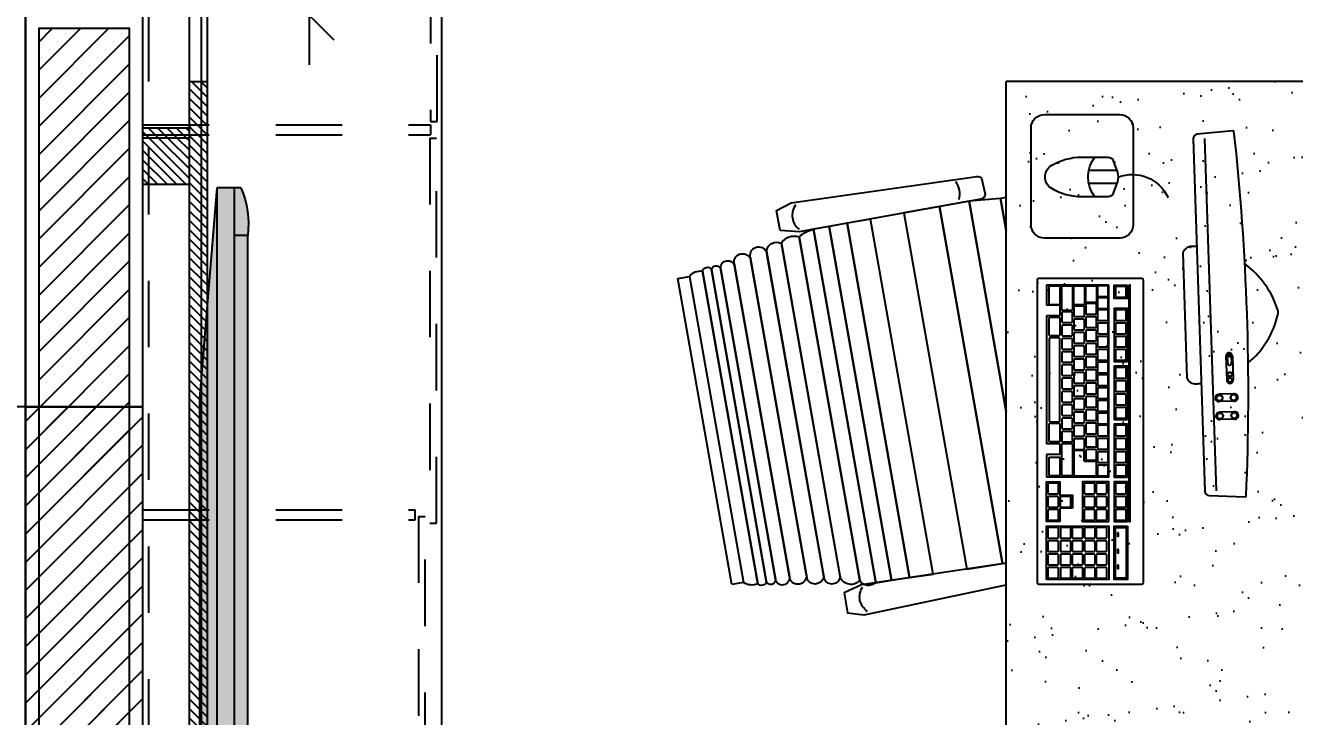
# Model space of a CAD drawing. Header units: millimetres. Extents: x 1999 to 2304, y 1614 to 1800.
# Drawn here: x 2036.306 to 2038.217, y 1627.253 to 1628.294 of the extents above; entities that cross this region are included whole.
import ezdxf

# ---------------------------------------------------------------- set-up
doc = ezdxf.new("R2010")
doc.units = ezdxf.units.MM
doc.header["$LTSCALE"] = 0.03
doc.header["$PDMODE"] = 34
doc.linetypes.add('HIDDEN', pattern=[9.525, 6.35, -3.175])
doc.linetypes.add('HIDDEN2', pattern=[0.1875, 0.125, -0.0625])
for name, color, linetype in [('BANCADAS', 5, 'Continuous'), ('Construir Tijolos', 160, 'Continuous'), ('COTA', 250, 'Continuous'), ('Layout', 6, 'Continuous'), ('Permanecer', 84, 'Continuous'), ('PL09', 9, 'Continuous'), ('PL1', 1, 'Continuous'), ('PL250', 250, 'Continuous'), ('PL251', 251, 'Continuous'), ('PL5', 5, 'Continuous'), ('PL6', 6, 'Continuous')]:
    doc.layers.add(name, color=color, linetype=linetype)
doc.styles.get("Standard").update_dxf_attribs({"font": 'arial.ttf'})
doc.dimstyles.new('TICK01', dxfattribs={"dimscale": 0, "dimtxt": 2, "dimasz": 1.5, "dimexe": 0.18, "dimexo": 0.06, "dimgap": 0.09, "dimtad": 1, "dimzin": 4, "dimdsep": 46, "dimtxsty": 'Standard', "dimblk": 'TICK1', "dimcen": 0.09, "dimclrd": 256, "dimclre": 256, "dimclrt": 4, "dimaunit": 1, "dimadec": 0, "dimazin": 0, "dimtfac": 1, "dimtix": 1, "dimtmove": 2, "dimatfit": 3, "dimldrblk": 'TICK1', "dimfxl": 1, "dimtolj": 1, "dimtzin": 12, "dimarcsym": 0})
pattern_1 = [(45, (0, 0), (-0.02121320344, 0.02121320344), [])]
pattern_2 = [(135, (-165.617595, 23.34112), (-0.007071067812, -0.007071067812), [])]
pattern_3 = [(135, (-354.077822, -16.558492), (-0.007071067812, -0.007071067812), [])]

# ---------------------------------------------------------------- blocks, each defined once
blk = doc.blocks.new('caeira cortada.02')
at = {"layer": 'Layout'}
for p, q in [((-0.0008, -0.0056), (0, 0)), ((0.5505, 0), (0.5493, -0.0085)), ((-0.0089, -0.0594), (-0.0008, -0.0056)), ((0.5493, -0.0085), (0.545, -0.0555)), ((0.545, -0.0555), (0.5369, -0.1004)), ((-0.0218, -0.1454), (-0.0165, -0.11)), ((0.5369, -0.1004), (0.5273, -0.1539)), ((-0.0259, -0.1725), (-0.0218, -0.1454)), ((-0.0295, -0.1965), (-0.0259, -0.1725)), ((0.5182, -0.2043), (0.5119, -0.2395)), ((0.5119, -0.2395), (0.507, -0.2665)), ((0.507, -0.2665), (0.5027, -0.2903))]:
    blk.add_line(p, q, dxfattribs=at)
at = {"layer": 'Layout', "color": 251}
for p, q in [((0.545, -0.0555), (0.2281, 0)), ((0.2281, 0), (0.545, -0.0555)), ((0.5008, 0), (0.5493, -0.0085)), ((0.5493, -0.0085), (0.5008, 0)), ((0.5369, -0.1004), (-0.0008, -0.0056)), ((-0.0008, -0.0056), (0.5369, -0.1004)), ((0.5273, -0.1539), (-0.0089, -0.0594)), ((-0.0165, -0.11), (0.5182, -0.2043)), ((0.5119, -0.2395), (-0.0218, -0.1454)), ((-0.0218, -0.1454), (0.5119, -0.2395)), ((0.507, -0.2665), (-0.0259, -0.1725)), ((-0.0259, -0.1725), (0.507, -0.2665)), ((0.5027, -0.2903), (-0.0295, -0.1965)), ((-0.0294, -0.1962), (0.5027, -0.2903)), ((0.4912, -0.3118), (-0.0263, -0.2206)), ((-0.0263, -0.2206), (0.4912, -0.3118)), ((0.4814, -0.3385), (-0.0218, -0.2498)), ((-0.0197, -0.2501), (0.4814, -0.3385)), ((0.4697, -0.3609), (-0.0239, -0.2739)), ((-0.02, -0.2746), (0.4658, -0.3603)), ((0.4613, -0.3854), (-0.0245, -0.2997)), ((-0.0186, -0.3008), (0.4554, -0.3844)), ((0.451, -0.4096), (-0.023, -0.326)), ((-0.0205, -0.3265), (0.4484, -0.4091)), ((-0.029, -0.3608), (0.4423, -0.4439)), ((0.4423, -0.4439), (-0.0266, -0.3612)), ((0.4447, -0.4302), (-0.0242, -0.3475)), ((-0.0242, -0.3475), (0.4447, -0.4302)), ((-0.0314, -0.3742), (0.4399, -0.4573)), ((0.4399, -0.4573), (-0.0314, -0.3742)), ((-0.0314, -0.3742), (0.4399, -0.4573)), ((0.4317, -0.477), (-0.0294, -0.3957)), ((0.4317, -0.477), (-0.0294, -0.3957))]:
    blk.add_line(p, q, dxfattribs=at)
at = {"layer": 'Layout', "color": 5}
for p, q in [((-0.0294, -0.3957), (-0.0324, -0.4131)), ((0.4317, -0.477), (-0.0294, -0.3957)), ((-0.0324, -0.4131), (0.4286, -0.4944)), ((0.4286, -0.4944), (0.4317, -0.477))]:
    blk.add_line(p, q, dxfattribs=at)
blk.add_lwpolyline([(0, 0), (-0.0326, -0.2177), (-0.0447, -0.2441), (-0.0747, -0.2388), (-0.0777, -0.2141), (-0.0327, 0)], dxfattribs=at)
blk.add_lwpolyline([(0.5011, -0.3406), (0.5311, -0.3459), (0.5424, -0.3238), (0.5824, -0.0441, 0.205362), (0.5797, -0.0372), (0.5558, -0.0316, 0.331039), (0.5481, -0.0383), (0.4988, -0.3117)], format="xyb", close=True, dxfattribs=at)
for points in [[(0.5745, -0.0761, 0.2105), (0.5475, -0.0712, -0.207409)], [(-0.0727, -0.2088, 0.419252), (-0.0364, -0.2163, -0.402201)], [(0.5395, -0.317, -0.419252), (0.5029, -0.3117, 0.402201)]]:
    blk.add_lwpolyline(points, format="xyb", dxfattribs=at)
for centre, radius, start, end in [((-0.0175, -0.2071), 0.0161, 137.615, 236.8985), ((-0.0143, -0.2337), 0.0178, 132.671, 244.8745), ((-0.0192, -0.2625), 0.0124, 92.6717, 247.3283), ((-0.018, -0.2879), 0.0135, 98.746, 241.254), ((-0.019, -0.3137), 0.0129, 87.7987, 252.2013), ((0.4555, -0.279), 0.0485, 317.3867, 346.5341), ((0.471, -0.3195), 0.0216, 298.7068, 20.8418), ((-0.0223, -0.337), 0.0107, 80, 260), ((0.4681, -0.3458), 0.0152, 275.9816, 28.8046), ((-0.0247, -0.3684), 0.00878, 119.2386, 220.7614), ((-0.0254, -0.3544), 0.00696, 80, 260), ((0.4635, -0.3728), 0.0128, 260, 80), ((-0.0092, -0.383), 0.0238, 158.3204, 212.3765), ((-0.0092, -0.383), 0.0238, 158.3204, 212.3765), ((0.4532, -0.397), 0.0128, 260, 80), ((0.4447, -0.4193), 0.0108, 270.1541, 69.8459), ((0.44, -0.4364), 0.00781, 286.9826, 53.0174), ((0.4192, -0.4602), 0.0209, 306.5409, 8.0396), ((0.4192, -0.4602), 0.0209, 306.5409, 8.0396), ((0.4381, -0.4501), 0.00745, 284.139, 55.861)]:
    blk.add_arc(centre, radius, start, end, dxfattribs=at)
blk = doc.blocks.new('TV DE PLASMA 29PL')
at = {"layer": 'PL250'}
for p, q in [((0.1413, 0.2032), (-0.1307, 0.2032)), ((0.3901, 0.1474), (-0.3795, 0.1474)), ((-0.2245, 0.1025), (-0.2245, 0.1335)), ((-0.2085, 0.1025), (-0.2085, 0.1335)), ((-0.1852, 0.1025), (-0.1852, 0.1335)), ((-0.1692, 0.1025), (-0.1692, 0.1335)), ((-0.0866, 0.1163), (-0.1388, 0.1163)), ((-0.0866, 0.1135), (-0.1016, 0.1135)), ((-0.0866, 0.1135), (-0.0866, 0.1051)), ((-0.0866, 0.1023), (-0.1388, 0.1023)), ((-0.0866, 0.1051), (-0.1016, 0.1051))]:
    blk.add_line(p, q, dxfattribs=at)
for centre, radius in [((-0.2165, 0.1335), 0.00673), ((-0.2165, 0.1335), 0.00623), ((-0.1772, 0.1335), 0.00673), ((-0.1772, 0.1335), 0.00623), ((-0.1388, 0.1093), 0.00498), ((-0.1388, 0.1093), 0.00448), ((-0.1265, 0.1093), 0.00498), ((-0.1265, 0.1093), 0.00448), ((-0.0866, 0.1093), 0.00162), ((-0.2165, 0.1025), 0.00673), ((-0.2165, 0.1025), 0.00623), ((-0.1772, 0.1025), 0.00673), ((-0.1772, 0.1025), 0.00623)]:
    blk.add_circle(centre, radius, dxfattribs=at)
for centre, radius, start, end in [((-0.1248, 0.1841), 0.02, 107.0959, 181.9473), ((0.1354, 0.1841), 0.02, 358.0527, 72.9041), ((0.0523, 0.1901), 0.1971, 181.9473, 185.1513), ((-0.0417, 0.1901), 0.1971, 354.8487, 358.0527), ((-0.2165, 0.1345), 0.00807, 352.6021, 187.3979), ((-0.1772, 0.1345), 0.00807, 352.6021, 187.3979), ((-0.1391, 0.1093), 0.00701, 87.5804, 272.4196), ((-0.1018, 0.1093), 0.00424, 87.5804, 272.4196), ((-0.0863, 0.1093), 0.00701, 267.5804, 92.4196), ((-0.0864, 0.1093), 0.00424, 267.5804, 92.4196), ((-0.2165, 0.1014), 0.00807, 172.6021, 7.3979), ((-0.1772, 0.1014), 0.00807, 172.6021, 7.3979), ((0.0523, 0.1901), 0.1971, 218.1188, 254.6284), ((-0.0417, 0.1901), 0.1971, 285.3716, 321.8812), ((0.0053, 0.0193), 0.02, 254.6284, 285.3716)]:
    blk.add_arc(centre, radius, start, end, dxfattribs=at)
at = {"layer": 'PL5'}
blk.add_lwpolyline([(0.4, 0.163, 0.395059), (0.3901, 0.1724), (-0.3795, 0.1724, 0.395059), (-0.3894, 0.163), (-0.3946, 0.0843, 0.255546), (-0.3938, 0.0825, 0.038223), (0.4044, 0.0825, 0.255546), (0.4052, 0.0843)], format="xyb", close=True, dxfattribs=at)
blk = doc.blocks.new('Teclado')
at = {"layer": 'PL250'}
blk.add_lwpolyline([(-0.23, 0.158), (-0.23, 0.002, 0.414214), (-0.228, 0), (0.228, 0, 0.414214), (0.23, 0.002), (0.23, 0.158, 0.414214), (0.228, 0.16), (-0.228, 0.16, 0.414214)], format="xyb", close=True, dxfattribs=at)
at = {"layer": 'PL251'}
for p, q in [((-0.22, 0.108), (-0.22, 0.0141)), ((0.069, 0.108), (-0.22, 0.108)), ((0.069, 0.108), (0.069, 0.0141)), ((0.098, 0.0494), (0.098, 0.0363)), ((0.116, 0.0532), (0.116, 0.034)), ((-0.19, 0.0341), (-0.19, 0.0141)), ((-0.19, 0.0341), (-0.174, 0.0341)), ((-0.174, 0.0341), (-0.174, 0.0141)), ((0.019, 0.0341), (0.019, 0.0141)), ((0.019, 0.0341), (0.035, 0.0341)), ((0.035, 0.0341), (0.035, 0.0141)), ((-0.22, 0.0141), (-0.19, 0.0141)), ((-0.174, 0.0141), (0.019, 0.0141)), ((0.035, 0.0141), (0.069, 0.0141))]:
    blk.add_line(p, q, dxfattribs=at)
for points in [[(-0.22, 0.138), (0.136, 0.138), (0.136, 0.14), (-0.22, 0.14)], [(-0.22, 0.136), (-0.2, 0.136), (-0.2, 0.116), (-0.22, 0.116)], [(-0.105, 0.136), (-0.185, 0.136), (-0.185, 0.116), (-0.105, 0.116)], [(-0.018, 0.136), (-0.098, 0.136), (-0.098, 0.116), (-0.018, 0.116)], [(0.069, 0.136), (-0.011, 0.136), (-0.011, 0.116), (0.069, 0.116)], [(0.136, 0.136), (0.076, 0.136), (0.076, 0.116), (0.136, 0.116)], [(0.143, 0.136), (0.223, 0.136), (0.223, 0.116), (0.143, 0.116)], [(0.145, 0.134), (0.221, 0.134), (0.221, 0.118), (0.145, 0.118)], [(0.1529, 0.1227), (0.1529, 0.1207), (0.1579, 0.1207), (0.1579, 0.1227)], [(0.1779, 0.1227), (0.1779, 0.1207), (0.1829, 0.1207), (0.1829, 0.1227)], [(0.2018, 0.1227), (0.2018, 0.1207), (0.2068, 0.1207), (0.2068, 0.1227)], [(0.136, 0.108), (0.076, 0.108), (0.076, 0.068), (0.136, 0.068)], [(0.223, 0.0141), (0.143, 0.0141), (0.143, 0.108), (0.223, 0.108)]]:
    blk.add_lwpolyline(points, close=True, dxfattribs=at)
for points in [[(-0.202, 0.1325, 0.414214), (-0.2035, 0.134), (-0.2165, 0.134, 0.414214), (-0.218, 0.1325), (-0.218, 0.1195, 0.414214), (-0.2165, 0.118), (-0.2035, 0.118, 0.414214), (-0.202, 0.1195)], [(-0.167, 0.1325, 0.414214), (-0.1685, 0.134), (-0.1815, 0.134, 0.414214), (-0.183, 0.1325), (-0.183, 0.1195, 0.414214), (-0.1815, 0.118), (-0.1685, 0.118, 0.414214), (-0.167, 0.1195)], [(-0.147, 0.1325, 0.414214), (-0.1485, 0.134), (-0.1615, 0.134, 0.414214), (-0.163, 0.1325), (-0.163, 0.1195, 0.414214), (-0.1615, 0.118), (-0.1485, 0.118, 0.414214), (-0.147, 0.1195)], [(-0.127, 0.1325, 0.414214), (-0.1285, 0.134), (-0.1415, 0.134, 0.414214), (-0.143, 0.1325), (-0.143, 0.1195, 0.414214), (-0.1415, 0.118), (-0.1285, 0.118, 0.414214), (-0.127, 0.1195)], [(-0.107, 0.1325, 0.414214), (-0.1085, 0.134), (-0.1215, 0.134, 0.414214), (-0.123, 0.1325), (-0.123, 0.1195, 0.414214), (-0.1215, 0.118), (-0.1085, 0.118, 0.414214), (-0.107, 0.1195)], [(-0.0799, 0.1325, 0.414214), (-0.0814, 0.134), (-0.0944, 0.134, 0.414214), (-0.0959, 0.1325), (-0.0959, 0.1195, 0.414214), (-0.0944, 0.118), (-0.0814, 0.118, 0.414214), (-0.0799, 0.1195)], [(-0.0599, 0.1325, 0.414214), (-0.0614, 0.134), (-0.0744, 0.134, 0.414214), (-0.0759, 0.1325), (-0.0759, 0.1195, 0.414214), (-0.0744, 0.118), (-0.0614, 0.118, 0.414214), (-0.0599, 0.1195)], [(-0.0399, 0.1325, 0.414214), (-0.0414, 0.134), (-0.0544, 0.134, 0.414214), (-0.0559, 0.1325), (-0.0559, 0.1195, 0.414214), (-0.0544, 0.118), (-0.0414, 0.118, 0.414214), (-0.0399, 0.1195)], [(-0.0199, 0.1325, 0.414214), (-0.0214, 0.134), (-0.0344, 0.134, 0.414214), (-0.0359, 0.1325), (-0.0359, 0.1195, 0.414214), (-0.0344, 0.118), (-0.0214, 0.118, 0.414214), (-0.0199, 0.1195)], [(0.007, 0.1325, 0.414214), (0.0055, 0.134), (-0.0075, 0.134, 0.414214), (-0.009, 0.1325), (-0.009, 0.1195, 0.414214), (-0.0075, 0.118), (0.0055, 0.118, 0.414214), (0.007, 0.1195)], [(0.027, 0.1325, 0.414214), (0.0255, 0.134), (0.0125, 0.134, 0.414214), (0.011, 0.1325), (0.011, 0.1195, 0.414214), (0.0125, 0.118), (0.0255, 0.118, 0.414214), (0.027, 0.1195)], [(0.047, 0.1325, 0.414214), (0.0455, 0.134), (0.0325, 0.134, 0.414214), (0.031, 0.1325), (0.031, 0.1195, 0.414214), (0.0325, 0.118), (0.0455, 0.118, 0.414214), (0.047, 0.1195)], [(0.067, 0.1325, 0.414214), (0.0655, 0.134), (0.0525, 0.134, 0.414214), (0.051, 0.1325), (0.051, 0.1195, 0.414214), (0.0525, 0.118), (0.0655, 0.118, 0.414214), (0.067, 0.1195)], [(0.094, 0.1325, 0.414214), (0.0925, 0.134), (0.0795, 0.134, 0.414214), (0.078, 0.1325), (0.078, 0.1195, 0.414214), (0.0795, 0.118), (0.0925, 0.118, 0.414214), (0.094, 0.1195)], [(0.114, 0.1325, 0.414214), (0.1125, 0.134), (0.0995, 0.134, 0.414214), (0.098, 0.1325), (0.098, 0.1195, 0.414214), (0.0995, 0.118), (0.1125, 0.118, 0.414214), (0.114, 0.1195)], [(0.134, 0.1325, 0.414214), (0.1325, 0.134), (0.1195, 0.134, 0.414214), (0.118, 0.1325), (0.118, 0.1195, 0.414214), (0.1195, 0.118), (0.1325, 0.118, 0.414214), (0.134, 0.1195)], [(-0.2029, 0.1055, 0.414214), (-0.2044, 0.107), (-0.2174, 0.107, 0.414214), (-0.2189, 0.1055), (-0.2189, 0.0925, 0.414214), (-0.2174, 0.091), (-0.2044, 0.091, 0.414214), (-0.2029, 0.0925)], [(-0.1848, 0.1055, 0.414214), (-0.1863, 0.107), (-0.1993, 0.107, 0.414214), (-0.2008, 0.1055), (-0.2008, 0.0925, 0.414214), (-0.1993, 0.091), (-0.1863, 0.091, 0.414214), (-0.1848, 0.0925)], [(-0.167, 0.1055, 0.414214), (-0.1685, 0.107), (-0.1815, 0.107, 0.414214), (-0.183, 0.1055), (-0.183, 0.0925, 0.414214), (-0.1815, 0.091), (-0.1685, 0.091, 0.414214), (-0.167, 0.0925)], [(-0.147, 0.1055, 0.414214), (-0.1485, 0.107), (-0.1615, 0.107, 0.414214), (-0.163, 0.1055), (-0.163, 0.0925, 0.414214), (-0.1615, 0.091), (-0.1485, 0.091, 0.414214), (-0.147, 0.0925)], [(-0.127, 0.1055, 0.414214), (-0.1285, 0.107), (-0.1415, 0.107, 0.414214), (-0.143, 0.1055), (-0.143, 0.0925, 0.414214), (-0.1415, 0.091), (-0.1285, 0.091, 0.414214), (-0.127, 0.0925)], [(-0.107, 0.1055, 0.414214), (-0.1085, 0.107), (-0.1215, 0.107, 0.414214), (-0.123, 0.1055), (-0.123, 0.0925, 0.414214), (-0.1215, 0.091), (-0.1085, 0.091, 0.414214), (-0.107, 0.0925)], [(-0.0881, 0.1055, 0.414214), (-0.0896, 0.107), (-0.1026, 0.107, 0.414214), (-0.1041, 0.1055), (-0.1041, 0.0925, 0.414214), (-0.1026, 0.091), (-0.0896, 0.091, 0.414214), (-0.0881, 0.0925)], [(-0.0692, 0.1055, 0.414214), (-0.0707, 0.107), (-0.0837, 0.107, 0.414214), (-0.0852, 0.1055), (-0.0852, 0.0925, 0.414214), (-0.0837, 0.091), (-0.0707, 0.091, 0.414214), (-0.0692, 0.0925)], [(-0.0496, 0.1055, 0.414214), (-0.0511, 0.107), (-0.0641, 0.107, 0.414214), (-0.0656, 0.1055), (-0.0656, 0.0925, 0.414214), (-0.0641, 0.091), (-0.0511, 0.091, 0.414214), (-0.0496, 0.0925)], [(-0.0303, 0.1055, 0.414214), (-0.0318, 0.107), (-0.0448, 0.107, 0.414214), (-0.0463, 0.1055), (-0.0463, 0.0925, 0.414214), (-0.0448, 0.091), (-0.0318, 0.091, 0.414214), (-0.0303, 0.0925)], [(-0.0114, 0.1055, 0.414214), (-0.0129, 0.107), (-0.0259, 0.107, 0.414214), (-0.0274, 0.1055), (-0.0274, 0.0925, 0.414214), (-0.0259, 0.091), (-0.0129, 0.091, 0.414214), (-0.0114, 0.0925)], [(0.007, 0.1055, 0.414214), (0.0055, 0.107), (-0.0075, 0.107, 0.414214), (-0.009, 0.1055), (-0.009, 0.0925, 0.414214), (-0.0075, 0.091), (0.0055, 0.091, 0.414214), (0.007, 0.0925)], [(0.027, 0.1055, 0.414214), (0.0255, 0.107), (0.0125, 0.107, 0.414214), (0.011, 0.1055), (0.011, 0.0925, 0.414214), (0.0125, 0.091), (0.0255, 0.091, 0.414214), (0.027, 0.0925)], [(0.047, 0.1055, 0.414214), (0.0455, 0.107), (0.0325, 0.107, 0.414214), (0.031, 0.1055), (0.031, 0.0925, 0.414214), (0.0325, 0.091), (0.0455, 0.091, 0.414214), (0.047, 0.0925)], [(0.067, 0.1055, 0.414214), (0.0655, 0.107), (0.0525, 0.107, 0.414214), (0.051, 0.1055), (0.051, 0.0925, 0.414214), (0.0525, 0.091), (0.0655, 0.091, 0.414214), (0.067, 0.0925)], [(0.094, 0.1032, 0.414214), (0.0925, 0.1047), (0.0795, 0.1047, 0.414214), (0.078, 0.1032), (0.078, 0.0902, 0.414214), (0.0795, 0.0887), (0.0925, 0.0887, 0.414214), (0.094, 0.0902)], [(0.114, 0.1032, 0.414214), (0.1125, 0.1047), (0.0995, 0.1047, 0.414214), (0.098, 0.1032), (0.098, 0.0902, 0.414214), (0.0995, 0.0887), (0.1125, 0.0887, 0.414214), (0.114, 0.0902)], [(0.134, 0.1032, 0.414214), (0.1325, 0.1047), (0.1195, 0.1047, 0.414214), (0.118, 0.1032), (0.118, 0.0902, 0.414214), (0.1195, 0.0887), (0.1325, 0.0887, 0.414214), (0.134, 0.0902)], [(0.161, 0.1033, 0.414214), (0.1595, 0.1048), (0.1465, 0.1048, 0.414214), (0.145, 0.1033), (0.145, 0.0903, 0.414214), (0.1465, 0.0888), (0.1595, 0.0888, 0.414214), (0.161, 0.0903)], [(0.181, 0.1033, 0.414214), (0.1795, 0.1048), (0.1665, 0.1048, 0.414214), (0.165, 0.1033), (0.165, 0.0903, 0.414214), (0.1665, 0.0888), (0.1795, 0.0888, 0.414214), (0.181, 0.0903)], [(0.201, 0.1033, 0.414214), (0.1995, 0.1048), (0.1865, 0.1048, 0.414214), (0.185, 0.1033), (0.185, 0.0903, 0.414214), (0.1865, 0.0888), (0.1995, 0.0888, 0.414214), (0.201, 0.0903)], [(0.221, 0.1033, 0.414214), (0.2195, 0.1048), (0.2065, 0.1048, 0.414214), (0.205, 0.1033), (0.205, 0.0903, 0.414214), (0.2065, 0.0888), (0.2195, 0.0888, 0.414214), (0.221, 0.0903)], [(-0.2175, 0.0894), (-0.1955, 0.0894, -0.414214), (-0.194, 0.0879), (-0.194, 0.0748, -0.414214), (-0.1955, 0.0733), (-0.2175, 0.0733, -0.414214), (-0.219, 0.0748), (-0.219, 0.0879, -0.414214)], [(-0.1764, 0.0878, 0.414214), (-0.1779, 0.0893), (-0.1909, 0.0893, 0.414214), (-0.1924, 0.0878), (-0.1924, 0.0748, 0.414214), (-0.1909, 0.0733), (-0.1779, 0.0733, 0.414214), (-0.1764, 0.0748)], [(-0.1564, 0.0878, 0.414214), (-0.1579, 0.0893), (-0.1709, 0.0893, 0.414214), (-0.1724, 0.0878), (-0.1724, 0.0748, 0.414214), (-0.1709, 0.0733), (-0.1579, 0.0733, 0.414214), (-0.1564, 0.0748)], [(-0.1364, 0.0878, 0.414214), (-0.1379, 0.0893), (-0.1509, 0.0893, 0.414214), (-0.1524, 0.0878), (-0.1524, 0.0748, 0.414214), (-0.1509, 0.0733), (-0.1379, 0.0733, 0.414214), (-0.1364, 0.0748)], [(-0.1164, 0.0878, 0.414214), (-0.1179, 0.0893), (-0.1309, 0.0893, 0.414214), (-0.1324, 0.0878), (-0.1324, 0.0748, 0.414214), (-0.1309, 0.0733), (-0.1179, 0.0733, 0.414214), (-0.1164, 0.0748)], [(-0.0964, 0.0878, 0.414214), (-0.0979, 0.0893), (-0.1109, 0.0893, 0.414214), (-0.1124, 0.0878), (-0.1124, 0.0748, 0.414214), (-0.1109, 0.0733), (-0.0979, 0.0733, 0.414214), (-0.0964, 0.0748)], [(-0.0764, 0.0878, 0.414214), (-0.0779, 0.0893), (-0.0909, 0.0893, 0.414214), (-0.0924, 0.0878), (-0.0924, 0.0748, 0.414214), (-0.0909, 0.0733), (-0.0779, 0.0733, 0.414214), (-0.0764, 0.0748)], [(-0.0564, 0.0878, 0.414214), (-0.0579, 0.0893), (-0.0709, 0.0893, 0.414214), (-0.0724, 0.0878), (-0.0724, 0.0748, 0.414214), (-0.0709, 0.0733), (-0.0579, 0.0733, 0.414214), (-0.0564, 0.0748)], [(-0.0364, 0.0878, 0.414214), (-0.0379, 0.0893), (-0.0509, 0.0893, 0.414214), (-0.0524, 0.0878), (-0.0524, 0.0748, 0.414214), (-0.0509, 0.0733), (-0.0379, 0.0733, 0.414214), (-0.0364, 0.0748)], [(-0.0164, 0.0878, 0.414214), (-0.0179, 0.0893), (-0.0309, 0.0893, 0.414214), (-0.0324, 0.0878), (-0.0324, 0.0748, 0.414214), (-0.0309, 0.0733), (-0.0179, 0.0733, 0.414214), (-0.0164, 0.0748)], [(0.0036, 0.0878, 0.414214), (0.0021, 0.0893), (-0.0109, 0.0893, 0.414214), (-0.0124, 0.0878), (-0.0124, 0.0748, 0.414214), (-0.0109, 0.0733), (0.0021, 0.0733, 0.414214), (0.0036, 0.0748)], [(0.0236, 0.0878, 0.414214), (0.0221, 0.0893), (0.0091, 0.0893, 0.414214), (0.0076, 0.0878), (0.0076, 0.0748, 0.414214), (0.0091, 0.0733), (0.0221, 0.0733, 0.414214), (0.0236, 0.0748)], [(0.0436, 0.0878, 0.414214), (0.0421, 0.0893), (0.0291, 0.0893, 0.414214), (0.0276, 0.0878), (0.0276, 0.0748, 0.414214), (0.0291, 0.0733), (0.0421, 0.0733, 0.414214), (0.0436, 0.0748)], [(0.0306, 0.0552), (0.0655, 0.0552, 0.414214), (0.067, 0.0567), (0.067, 0.0878, 0.414214), (0.0655, 0.0893), (0.047, 0.0893, 0.414214), (0.0455, 0.0878), (0.0455, 0.0723, -0.414214), (0.044, 0.0708), (0.0306, 0.0708, 0.414214), (0.0291, 0.0693), (0.0291, 0.0567, 0.414214)], [(0.094, 0.0855, 0.414214), (0.0925, 0.087), (0.0795, 0.087, 0.414214), (0.078, 0.0855), (0.078, 0.0725, 0.414214), (0.0795, 0.071), (0.0925, 0.071, 0.414214), (0.094, 0.0725)], [(0.114, 0.0855, 0.414214), (0.1125, 0.087), (0.0995, 0.087, 0.414214), (0.098, 0.0855), (0.098, 0.0725, 0.414214), (0.0995, 0.071), (0.1125, 0.071, 0.414214), (0.114, 0.0725)], [(0.134, 0.0855, 0.414214), (0.1325, 0.087), (0.1195, 0.087, 0.414214), (0.118, 0.0855), (0.118, 0.0725, 0.414214), (0.1195, 0.071), (0.1325, 0.071, 0.414214), (0.134, 0.0725)], [(0.161, 0.0856, 0.414214), (0.1595, 0.0871), (0.1465, 0.0871, 0.414214), (0.145, 0.0856), (0.145, 0.0726, 0.414214), (0.1465, 0.0711), (0.1595, 0.0711, 0.414214), (0.161, 0.0726)], [(0.181, 0.0856, 0.414214), (0.1795, 0.0871), (0.1665, 0.0871, 0.414214), (0.165, 0.0856), (0.165, 0.0726, 0.414214), (0.1665, 0.0711), (0.1795, 0.0711, 0.414214), (0.181, 0.0726)], [(0.201, 0.0856, 0.414214), (0.1995, 0.0871), (0.1865, 0.0871, 0.414214), (0.185, 0.0856), (0.185, 0.0726, 0.414214), (0.1865, 0.0711), (0.1995, 0.0711, 0.414214), (0.201, 0.0726)], [(0.221, 0.0856, 0.414214), (0.2195, 0.0871), (0.2065, 0.0871, 0.414214), (0.205, 0.0856), (0.205, 0.0726, 0.414214), (0.2065, 0.0711), (0.2195, 0.0711, 0.414214), (0.221, 0.0726)], [(-0.219, 0.0567), (-0.219, 0.0698, -0.414214), (-0.2175, 0.0713), (-0.1922, 0.0713, -0.414214), (-0.1907, 0.0698), (-0.1907, 0.0567, -0.414214), (-0.1922, 0.0552), (-0.2175, 0.0552, -0.414214)], [(-0.1727, 0.0697, 0.414214), (-0.1742, 0.0712), (-0.1872, 0.0712, 0.414214), (-0.1887, 0.0697), (-0.1887, 0.0567, 0.414214), (-0.1872, 0.0552), (-0.1742, 0.0552, 0.414214), (-0.1727, 0.0567)], [(-0.1527, 0.0697, 0.414214), (-0.1542, 0.0712), (-0.1672, 0.0712, 0.414214), (-0.1687, 0.0697), (-0.1687, 0.0567, 0.414214), (-0.1672, 0.0552), (-0.1542, 0.0552, 0.414214), (-0.1527, 0.0567)], [(-0.1327, 0.0697, 0.414214), (-0.1342, 0.0712), (-0.1472, 0.0712, 0.414214), (-0.1487, 0.0697), (-0.1487, 0.0567, 0.414214), (-0.1472, 0.0552), (-0.1342, 0.0552, 0.414214), (-0.1327, 0.0567)], [(-0.1127, 0.0697, 0.414214), (-0.1142, 0.0712), (-0.1272, 0.0712, 0.414214), (-0.1287, 0.0697), (-0.1287, 0.0567, 0.414214), (-0.1272, 0.0552), (-0.1142, 0.0552, 0.414214), (-0.1127, 0.0567)], [(-0.0927, 0.0697, 0.414214), (-0.0942, 0.0712), (-0.1072, 0.0712, 0.414214), (-0.1087, 0.0697), (-0.1087, 0.0567, 0.414214), (-0.1072, 0.0552), (-0.0942, 0.0552, 0.414214), (-0.0927, 0.0567)], [(-0.0727, 0.0697, 0.414214), (-0.0742, 0.0712), (-0.0872, 0.0712, 0.414214), (-0.0887, 0.0697), (-0.0887, 0.0567, 0.414214), (-0.0872, 0.0552), (-0.0742, 0.0552, 0.414214), (-0.0727, 0.0567)], [(-0.0527, 0.0697, 0.414214), (-0.0542, 0.0712), (-0.0672, 0.0712, 0.414214), (-0.0687, 0.0697), (-0.0687, 0.0567, 0.414214), (-0.0672, 0.0552), (-0.0542, 0.0552, 0.414214), (-0.0527, 0.0567)], [(-0.0327, 0.0697, 0.414214), (-0.0342, 0.0712), (-0.0472, 0.0712, 0.414214), (-0.0487, 0.0697), (-0.0487, 0.0567, 0.414214), (-0.0472, 0.0552), (-0.0342, 0.0552, 0.414214), (-0.0327, 0.0567)], [(-0.0127, 0.0697, 0.414214), (-0.0142, 0.0712), (-0.0272, 0.0712, 0.414214), (-0.0287, 0.0697), (-0.0287, 0.0567, 0.414214), (-0.0272, 0.0552), (-0.0142, 0.0552, 0.414214), (-0.0127, 0.0567)], [(0.0073, 0.0697, 0.414214), (0.0058, 0.0712), (-0.0072, 0.0712, 0.414214), (-0.0087, 0.0697), (-0.0087, 0.0567, 0.414214), (-0.0072, 0.0552), (0.0058, 0.0552, 0.414214), (0.0073, 0.0567)], [(0.0273, 0.0697, 0.414214), (0.0258, 0.0712), (0.0128, 0.0712, 0.414214), (0.0113, 0.0697), (0.0113, 0.0567, 0.414214), (0.0128, 0.0552), (0.0258, 0.0552, 0.414214), (0.0273, 0.0567)], [(0.161, 0.0674, 0.414214), (0.1595, 0.0689), (0.1465, 0.0689, 0.414214), (0.145, 0.0674), (0.145, 0.0544, 0.414214), (0.1465, 0.0529), (0.1595, 0.0529, 0.414214), (0.161, 0.0544)], [(0.181, 0.0674, 0.414214), (0.1795, 0.0689), (0.1665, 0.0689, 0.414214), (0.165, 0.0674), (0.165, 0.0544, 0.414214), (0.1665, 0.0529), (0.1795, 0.0529, 0.414214), (0.181, 0.0544)], [(0.201, 0.0674, 0.414214), (0.1995, 0.0689), (0.1865, 0.0689, 0.414214), (0.185, 0.0674), (0.185, 0.0544, 0.414214), (0.1865, 0.0529), (0.1995, 0.0529, 0.414214), (0.201, 0.0544)], [(0.221, 0.0674, 0.414214), (0.2195, 0.0689), (0.2065, 0.0689, 0.414214), (0.205, 0.0674), (0.205, 0.0544, 0.414214), (0.2065, 0.0529), (0.2195, 0.0529, 0.414214), (0.221, 0.0544)], [(-0.219, 0.0386), (-0.219, 0.0517, -0.414214), (-0.2175, 0.0532), (-0.1834, 0.0532, -0.414214), (-0.1819, 0.0517), (-0.1819, 0.0386, -0.414214), (-0.1834, 0.0371), (-0.2175, 0.0371, -0.414214)], [(-0.1639, 0.0517, 0.414214), (-0.1654, 0.0532), (-0.1784, 0.0532, 0.414214), (-0.1799, 0.0517), (-0.1799, 0.0387, 0.414214), (-0.1784, 0.0372), (-0.1654, 0.0372, 0.414214), (-0.1639, 0.0387)], [(-0.1439, 0.0517, 0.414214), (-0.1454, 0.0532), (-0.1584, 0.0532, 0.414214), (-0.1599, 0.0517), (-0.1599, 0.0387, 0.414214), (-0.1584, 0.0372), (-0.1454, 0.0372, 0.414214), (-0.1439, 0.0387)], [(-0.1239, 0.0517, 0.414214), (-0.1254, 0.0532), (-0.1384, 0.0532, 0.414214), (-0.1399, 0.0517), (-0.1399, 0.0387, 0.414214), (-0.1384, 0.0372), (-0.1254, 0.0372, 0.414214), (-0.1239, 0.0387)], [(-0.1039, 0.0517, 0.414214), (-0.1054, 0.0532), (-0.1184, 0.0532, 0.414214), (-0.1199, 0.0517), (-0.1199, 0.0387, 0.414214), (-0.1184, 0.0372), (-0.1054, 0.0372, 0.414214), (-0.1039, 0.0387)], [(-0.0839, 0.0517, 0.414214), (-0.0854, 0.0532), (-0.0984, 0.0532, 0.414214), (-0.0999, 0.0517), (-0.0999, 0.0387, 0.414214), (-0.0984, 0.0372), (-0.0854, 0.0372, 0.414214), (-0.0839, 0.0387)], [(-0.0639, 0.0517, 0.414214), (-0.0654, 0.0532), (-0.0784, 0.0532, 0.414214), (-0.0799, 0.0517), (-0.0799, 0.0387, 0.414214), (-0.0784, 0.0372), (-0.0654, 0.0372, 0.414214), (-0.0639, 0.0387)], [(-0.0439, 0.0517, 0.414214), (-0.0454, 0.0532), (-0.0584, 0.0532, 0.414214), (-0.0599, 0.0517), (-0.0599, 0.0387, 0.414214), (-0.0584, 0.0372), (-0.0454, 0.0372, 0.414214), (-0.0439, 0.0387)], [(-0.0239, 0.0517, 0.414214), (-0.0254, 0.0532), (-0.0384, 0.0532, 0.414214), (-0.0399, 0.0517), (-0.0399, 0.0387, 0.414214), (-0.0384, 0.0372), (-0.0254, 0.0372, 0.414214), (-0.0239, 0.0387)], [(-0.0039, 0.0517, 0.414214), (-0.0054, 0.0532), (-0.0184, 0.0532, 0.414214), (-0.0199, 0.0517), (-0.0199, 0.0387, 0.414214), (-0.0184, 0.0372), (-0.0054, 0.0372, 0.414214), (-0.0039, 0.0387)], [(0.0161, 0.0517, 0.414214), (0.0146, 0.0532), (0.0016, 0.0532, 0.414214), (0.0001, 0.0517), (0.0001, 0.0387, 0.414214), (0.0016, 0.0372), (0.0146, 0.0372, 0.414214), (0.0161, 0.0387)], [(0.0185, 0.0517, -0.414214), (0.02, 0.0532), (0.0655, 0.0532, -0.414214), (0.067, 0.0517), (0.067, 0.0386, -0.414214), (0.0655, 0.0371), (0.02, 0.0371, -0.414214), (0.0185, 0.0386)], [(0.114, 0.0493, 0.414214), (0.1125, 0.0508), (0.0995, 0.0508, 0.414214), (0.098, 0.0493), (0.098, 0.0363, 0.414214), (0.0995, 0.0348), (0.1125, 0.0348, 0.414214), (0.114, 0.0363)], [(0.161, 0.0494, 0.414214), (0.1595, 0.0509), (0.1465, 0.0509, 0.414214), (0.145, 0.0494), (0.145, 0.0364, 0.414214), (0.1465, 0.0349), (0.1595, 0.0349, 0.414214), (0.161, 0.0364)], [(0.181, 0.0494, 0.414214), (0.1795, 0.0509), (0.1665, 0.0509, 0.414214), (0.165, 0.0494), (0.165, 0.0364, 0.414214), (0.1665, 0.0349), (0.1795, 0.0349, 0.414214), (0.181, 0.0364)], [(0.201, 0.0494, 0.414214), (0.1995, 0.0509), (0.1865, 0.0509, 0.414214), (0.185, 0.0494), (0.185, 0.0364, 0.414214), (0.1865, 0.0349), (0.1995, 0.0349, 0.414214), (0.201, 0.0364)], [(0.221, 0.0494, 0.414214), (0.2195, 0.0509), (0.2065, 0.0509, 0.414214), (0.205, 0.0494), (0.205, 0.0364, 0.414214), (0.2065, 0.0349), (0.2195, 0.0349, 0.414214), (0.221, 0.0364)], [(-0.2175, 0.0341), (-0.1922, 0.0341, -0.414214), (-0.1907, 0.0326), (-0.1907, 0.0195, -0.414214), (-0.1922, 0.018), (-0.2175, 0.018, -0.414214), (-0.219, 0.0195), (-0.219, 0.0326, -0.414214)], [(-0.1437, 0.0195, -0.414214), (-0.1452, 0.018), (-0.1705, 0.018, -0.414214), (-0.172, 0.0195), (-0.172, 0.0326, -0.414214), (-0.1705, 0.0341), (-0.1452, 0.0341, -0.414214), (-0.1437, 0.0326)], [(-0.0141, 0.0195), (-0.0141, 0.0326, 0.414214), (-0.0156, 0.0341), (-0.1394, 0.0341, 0.414214), (-0.1409, 0.0326), (-0.1409, 0.0195, 0.414214), (-0.1394, 0.018), (-0.0156, 0.018, 0.414214)], [(-0.0106, 0.0341), (0.0146, 0.0341, -0.414214), (0.0161, 0.0326), (0.0161, 0.0195, -0.414214), (0.0146, 0.018), (-0.0106, 0.018, -0.414214), (-0.0121, 0.0195), (-0.0121, 0.0326, -0.414214)], [(0.0402, 0.0341), (0.0655, 0.0341, -0.414214), (0.067, 0.0326), (0.067, 0.0195, -0.414214), (0.0655, 0.018), (0.0402, 0.018, -0.414214), (0.0387, 0.0195), (0.0387, 0.0326, -0.414214)], [(0.094, 0.0306, 0.414214), (0.0925, 0.0321), (0.0795, 0.0321, 0.414214), (0.078, 0.0306), (0.078, 0.0176, 0.414214), (0.0795, 0.0161), (0.0925, 0.0161, 0.414214), (0.094, 0.0176)], [(0.114, 0.0306, 0.414214), (0.1125, 0.0321), (0.0995, 0.0321, 0.414214), (0.098, 0.0306), (0.098, 0.0176, 0.414214), (0.0995, 0.0161), (0.1125, 0.0161, 0.414214), (0.114, 0.0176)], [(0.134, 0.0306, 0.414214), (0.1325, 0.0321), (0.1195, 0.0321, 0.414214), (0.118, 0.0306), (0.118, 0.0176, 0.414214), (0.1195, 0.0161), (0.1325, 0.0161, 0.414214), (0.134, 0.0176)], [(0.161, 0.0307, 0.414214), (0.1595, 0.0322), (0.1465, 0.0322, 0.414214), (0.145, 0.0307), (0.145, 0.0177, 0.414214), (0.1465, 0.0162), (0.1595, 0.0162, 0.414214), (0.161, 0.0177)], [(0.181, 0.0307, 0.414214), (0.1795, 0.0322), (0.1665, 0.0322, 0.414214), (0.165, 0.0307), (0.165, 0.0177, 0.414214), (0.1665, 0.0162), (0.1795, 0.0162, 0.414214), (0.181, 0.0177)], [(0.201, 0.0307, 0.414214), (0.1995, 0.0322), (0.1865, 0.0322, 0.414214), (0.185, 0.0307), (0.185, 0.0177, 0.414214), (0.1865, 0.0162), (0.1995, 0.0162, 0.414214), (0.201, 0.0177)], [(0.221, 0.0307, 0.414214), (0.2195, 0.0322), (0.2065, 0.0322, 0.414214), (0.205, 0.0307), (0.205, 0.0177, 0.414214), (0.2065, 0.0162), (0.2195, 0.0162, 0.414214), (0.221, 0.0177)]]:
    blk.add_lwpolyline(points, format="xyb", close=True, dxfattribs=at)
blk.add_lwpolyline([(0.116, 0.034), (0.136, 0.034), (0.136, 0.0141), (0.076, 0.0141), (0.076, 0.034), (0.096, 0.034), (0.096, 0.0532), (0.116, 0.0532)], dxfattribs=at)
blk = doc.blocks.new('Mouse')
at = {"layer": 'PL250'}
for p, q in [((-0.0111, 0.1289), (-0.0111, 0.0872)), ((0.0089, 0.1289), (0.0089, 0.0872))]:
    blk.add_line(p, q, dxfattribs=at)
blk.add_lwpolyline([(0.0931, 0.1336, 0.414214), (0.0729, 0.1539), (-0.0729, 0.1539, 0.414214), (-0.0932, 0.1336), (-0.0932, 0.0203, 0.414214), (-0.0729, 0), (0.0729, 0, 0.414214), (0.0931, 0.0203)], format="xyb", close=True, dxfattribs=at)
for centre, radius, start, end in [((-0.057, 0.1522), 0.0597, 339.4175, 65.2103), ((-0.0011, 0.1371), 0.0509, 233.9012, 306.0988)]:
    blk.add_arc(centre, radius, start, end, dxfattribs=at)
at = {"layer": 'PL6'}
blk.add_lwpolyline([(0.0289, 0.1162, 0.320037), (0.0234, 0.1239), (0.0056, 0.1301, 0.167465), (-0.0077, 0.1301), (-0.0256, 0.1239, 0.320037), (-0.0311, 0.1162), (-0.0311, 0.0757, 0.131312), (-0.0186, 0.0312, 0.570686), (0.0165, 0.0312, 0.131312), (0.0289, 0.0757)], format="xyb", close=True, dxfattribs=at)
blk = doc.blocks.new('TICK1')
for p, q in [((0, 1), (0, -1)), ((0.5, 0.5), (-0.5, -0.5)), ((-1, 0), (1, 0))]:
    blk.add_line(p, q)
blk = doc.blocks.new('*D286')
at = {"layer": 'COTA', "linetype": 'HIDDEN', "lineweight": -2}
for p, q in [((2038.1301, 1629.0094), (2035.5363, 1629.0094)), ((2036.4801, 1627.7194), (2035.5363, 1627.7194))]:
    blk.add_line(p, q, dxfattribs=at)
at = {"layer": 'COTA', "lineweight": -2}
blk.add_line((2035.5453, 1628.9344), (2035.5453, 1627.7944), dxfattribs=at)
at = {"layer": 'DEFPOINTS', "color": 0}
for p in [(2038.1331, 1629.0094), (2035.5453, 1627.7194), (2036.4831, 1627.7194)]:
    blk.add_point(p, dxfattribs=at)
at = {"layer": 'COTA', "lineweight": -2, "xscale": 0.07499999993790162, "yscale": 0.07499999993790162, "zscale": 0.07499999993790162}
for p, rotation in [((2035.5453, 1629.0094), 90), ((2035.5453, 1627.7194), 270)]:
    blk.add_blockref('TICK1', p, dxfattribs=dict(at, rotation=rotation))
at = {"layer": 'COTA', "color": 4, "insert": (2035.4897, 1628.3644), "char_height": 0.1, "attachment_point": 5, "rotation": 90}
blk.add_mtext('\\A1;1.29', dxfattribs=at)
blk = doc.blocks.new('*D287')
at = {"layer": 'COTA', "linetype": 'HIDDEN', "lineweight": -2}
for p, q in [((2036.4801, 1627.7194), (2035.5363, 1627.7194)), ((2036.4801, 1626.7324), (2035.5363, 1626.7324))]:
    blk.add_line(p, q, dxfattribs=at)
at = {"layer": 'COTA', "lineweight": -2}
blk.add_line((2035.5453, 1627.6444), (2035.5453, 1626.8074), dxfattribs=at)
at = {"layer": 'DEFPOINTS', "color": 0}
for p in [(2036.4831, 1627.7194), (2035.5453, 1626.7324), (2036.4831, 1626.7324)]:
    blk.add_point(p, dxfattribs=at)
at = {"layer": 'COTA', "lineweight": -2, "xscale": 0.07499999993790162, "yscale": 0.07499999993790162, "zscale": 0.07499999993790162}
for p, rotation in [((2035.5453, 1627.7194), 90), ((2035.5453, 1626.7324), 270)]:
    blk.add_blockref('TICK1', p, dxfattribs=dict(at, rotation=rotation))
at = {"layer": 'COTA', "color": 4, "insert": (2035.4897, 1627.2259), "char_height": 0.1, "attachment_point": 5, "rotation": 90}
blk.add_mtext('\\A1;.99', dxfattribs=at)
blk = doc.blocks.new('*D361')
at = {"layer": 'COTA', "linetype": 'HIDDEN', "lineweight": -2}
for p, q in [((2036.4861, 1628.9094), (2036.7424, 1628.9094)), ((2036.4861, 1628.3094), (2036.7424, 1628.3094))]:
    blk.add_line(p, q, dxfattribs=at)
at = {"layer": 'COTA', "lineweight": -2}
blk.add_line((2036.7334, 1628.8344), (2036.7334, 1628.3844), dxfattribs=at)
at = {"layer": 'DEFPOINTS', "color": 0}
for p in [(2036.4831, 1628.9094), (2036.4831, 1628.3094), (2036.7334, 1628.3094)]:
    blk.add_point(p, dxfattribs=at)
at = {"layer": 'COTA', "lineweight": -2, "xscale": 0.07499999993790162, "yscale": 0.07499999993790162, "zscale": 0.07499999993790162}
for p, rotation in [((2036.7334, 1628.9094), 90), ((2036.7334, 1628.3094), 270)]:
    blk.add_blockref('TICK1', p, dxfattribs=dict(at, rotation=rotation))
at = {"layer": 'COTA', "color": 4, "insert": (2036.6779, 1628.6094), "char_height": 0.1, "attachment_point": 5, "rotation": 90}
blk.add_mtext('\\A1;.60', dxfattribs=at)
blk = doc.blocks.new('TV GRANDE.01')
at = {"layer": 'PL09'}
h = blk.add_hatch(color=256, dxfattribs=at)
h.paths.add_polyline_path([(0.3955, 0), (-0.3955, 0), (-0.783, -0.032), (0.783, -0.032)])
h.paths.add_polyline_path([(-0.6955, -0.064), (-0.783, -0.064), (-0.783, -0.0765, 0.139997), (-0.6955, -0.089)])
h.paths.add_polyline_path([(0.6955, -0.064), (-0.6955, -0.064), (-0.6955, -0.089), (0.6955, -0.089)])
h.paths.add_polyline_path([(0.783, -0.0765), (0.783, -0.064), (0.6955, -0.064), (0.6955, -0.089, 0.139997)])
h.paths.add_polyline_path([(0.783, -0.032), (-0.783, -0.032), (-0.783, -0.064), (0.783, -0.064)])
at = {"layer": 'PL5'}
for p, q in [((-0.783, -0.064), (-0.783, -0.032)), ((-0.783, -0.032), (0.783, -0.032)), ((0.783, -0.064), (0.783, -0.032)), ((-0.783, -0.064), (0.783, -0.064))]:
    blk.add_line(p, q, dxfattribs=at)
at = {"layer": 'PL6'}
for p, q in [((-0.783, -0.032), (-0.3955, 0)), ((-0.3955, 0), (0.3955, 0)), ((0.783, -0.032), (0.3955, 0)), ((-0.783, -0.0765), (-0.783, -0.064)), ((-0.6955, -0.089), (-0.6955, -0.064)), ((0.6955, -0.089), (0.6955, -0.064)), ((0.783, -0.0765), (0.783, -0.064)), ((-0.6955, -0.089), (0.6955, -0.089))]:
    blk.add_line(p, q, dxfattribs=at)
for centre, start, end in [((-0.7173, 0.0705), 245.9345, 277.8122), ((0.7173, 0.0705), 262.1878, 294.0655)]:
    blk.add_arc(centre, 0.161, start, end, dxfattribs=at)

msp = doc.modelspace()

# ---------------------------------------------------------------- hatches: boundary and pattern name
at = {"layer": 'BANCADAS'}
h = msp.add_hatch(dxfattribs=at)
h.set_pattern_fill('AR-SAND', color=251, scale=0.002, angle=180)
h.paths.add_polyline_path([(2038.3831, 1625.8094), (2038.3831, 1626.2094), (2038.4031, 1626.2094), (2038.4031, 1628.2294), (2038.2331, 1628.2294), (2038.2331, 1628.2094), (2037.7831, 1628.2094), (2037.7831, 1626.2094), (2036.4831, 1626.2094), (2036.4831, 1625.8094)])
at = {"layer": 'Construir Tijolos'}
h = msp.add_hatch(dxfattribs=at)
h.set_pattern_fill('_USER', color=256, scale=0.03, angle=45, pattern_type=0)
h.set_pattern_definition(pattern_1)
h.paths.add_polyline_path([(2036.3061, 1638.7434), (2036.4831, 1638.7434), (2036.4831, 1641.8434), (2036.9581, 1641.8434), (2036.9581, 1641.9734), (2036.3061, 1641.9734)])
h.paths.add_polyline_path([(2036.4831, 1637.8634), (2038.0031, 1637.8634), (2038.0031, 1637.7114), (2038.1331, 1637.7114), (2038.1331, 1637.8634), (2038.2831, 1637.8634), (2038.2831, 1637.9934), (2036.4831, 1637.9934)])
h.paths.add_polyline_path([(2036.4831, 1638.1334), (2036.4831, 1638.2434), (2036.3061, 1638.2434), (2036.3061, 1637.9224), (2036.3311, 1637.9224), (2036.3311, 1638.1334)])
h.paths.add_polyline_path([(2043.2081, 1639.2434), (2041.7081, 1639.2434), (2041.7081, 1639.3934), (2041.5581, 1639.3934), (2041.5581, 1637.9934), (2039.1831, 1637.9934), (2039.1831, 1637.8634), (2039.3331, 1637.8634), (2039.3331, 1637.7934), (2039.4831, 1637.7934), (2039.4831, 1637.8434), (2041.7581, 1637.8434), (2041.7581, 1637.9934), (2041.7081, 1637.9934), (2041.7081, 1639.0934), (2043.2081, 1639.0934)])
h.paths.add_polyline_path([(2043.3101, 1637.8434), (2042.3581, 1637.8434), (2042.3581, 1637.9934), (2043.2081, 1637.9934), (2043.2081, 1638.8534), (2043.3101, 1638.8534)])
h.paths.add_polyline_path([(2039.4631, 1634.0134), (2039.3331, 1634.0134), (2039.3331, 1636.9934), (2039.4831, 1636.9934), (2039.4831, 1635.5634), (2043.3101, 1635.5634), (2043.3101, 1635.4134), (2039.4631, 1635.4134)])
h.paths.add_polyline_path([(2038.0031, 1636.7114), (2038.1331, 1636.7114), (2038.1331, 1635.6594), (2038.0031, 1635.6594)])
h.paths.add_polyline_path([(2037.9331, 1633.2594), (2038.1331, 1633.2594), (2038.1331, 1634.7594), (2038.0031, 1634.7594), (2038.0031, 1634.6594), (2036.4831, 1634.6594), (2036.4831, 1634.7784), (2036.3061, 1634.7784), (2036.3061, 1634.1784), (2036.4831, 1634.1784), (2036.4831, 1634.5094), (2037.9831, 1634.5094), (2037.9831, 1633.4094), (2037.9331, 1633.4094)])
h.paths.add_polyline_path([(2036.3061, 1633.1594), (2036.4831, 1633.1594), (2036.4831, 1633.2594), (2037.2331, 1633.2594), (2037.2331, 1633.4094), (2036.3061, 1633.4094)])
h.paths.add_polyline_path([(2036.4831, 1632.1094), (2037.9831, 1632.1094), (2037.9831, 1631.6594), (2038.1331, 1631.6594), (2038.1331, 1632.2594), (2036.4831, 1632.2594), (2036.4831, 1632.3594), (2036.3061, 1632.3594), (2036.3061, 1631.8094), (2036.4831, 1631.8094)])
h.paths.add_polyline_path([(2036.3061, 1630.2714), (2036.3061, 1630.9574), (2036.4831, 1630.9574), (2036.4831, 1631.0094), (2037.9831, 1631.0094), (2037.9831, 1631.0594), (2038.1331, 1631.0594), (2038.1331, 1630.7594), (2037.9831, 1630.7594), (2037.9831, 1630.8594), (2036.4831, 1630.8594), (2036.4831, 1630.2714)])
h.paths.add_polyline_path([(2039.3331, 1631.9834), (2039.4631, 1631.9834), (2039.4631, 1630.4369), (2039.3331, 1630.4369)])
h.paths.add_polyline_path([(2043.3101, 1633.0634), (2043.3101, 1632.3104), (2043.2901, 1632.3104), (2043.2901, 1632.9134), (2042.1901, 1632.9134), (2042.1901, 1631.4134), (2042.2401, 1631.4134), (2042.2401, 1631.2634), (2042.0401, 1631.2634), (2042.0401, 1632.9334), (2039.4631, 1632.9334), (2039.4631, 1632.8834), (2039.3331, 1632.8834), (2039.3331, 1633.1134), (2039.4631, 1633.1134), (2039.4631, 1633.0634)])
h.paths.add_polyline_path([(2043.3101, 1631.2634), (2042.8401, 1631.2634), (2042.8401, 1631.4134), (2043.2901, 1631.4134), (2043.2901, 1632.3104), (2043.3101, 1632.3104)], flags=17)
h.paths.add_polyline_path([(2043.3101, 1629.0094), (2039.3331, 1629.0094), (2039.3331, 1629.4369), (2039.4631, 1629.4369), (2039.4631, 1629.1394), (2043.3101, 1629.1394)])
h.paths.add_polyline_path([(2036.4831, 1629.0094), (2038.1331, 1629.0094), (2038.1331, 1629.9594), (2037.9831, 1629.9594), (2037.9831, 1629.1594), (2036.4831, 1629.1594)])
h.paths.add_polyline_path([(2036.3061, 1626.7324), (2036.4831, 1626.7324), (2036.4831, 1627.7194), (2036.3061, 1627.7194)])
h.paths.add_polyline_path([(2036.1726, 1625.4814), (2036.1726, 1625.3814), (2038.4331, 1625.3814), (2038.4331, 1625.8094), (2037.2061, 1625.8094), (2037.2061, 1625.4814)])
h.paths.add_polyline_path([(2042.2891, 1625.4814), (2040.9331, 1625.4814), (2040.9331, 1625.8094), (2043.3101, 1625.8094), (2043.3101, 1625.7814), (2042.2891, 1625.7814)])
h.paths.add_polyline_path([(2042.8881, 1641.9734), (2042.8881, 1643.0934), (2043.2081, 1643.0934), (2043.2081, 1641.9734)])
h.paths.add_polyline_path([(2042.3366, 1641.8234), (2042.3366, 1641.9734), (2042.7581, 1641.9734), (2042.7581, 1643.2234), (2043.3581, 1643.2234), (2043.3581, 1641.8564), (2043.4431, 1641.8564), (2043.4431, 1641.7264), (2043.2081, 1641.7264), (2043.2081, 1641.8234)])
at = {"layer": 'Layout'}
h = msp.add_hatch(dxfattribs=at)
h.set_pattern_fill('_USER', color=252, scale=0.01, angle=135, pattern_type=0)
h.set_pattern_definition(pattern_3)
h.paths.add_polyline_path([(2036.5711, 1628.2094), (2036.565, 1628.2094), (2036.5531, 1628.2094), (2036.5531, 1628.1394), (2036.5711, 1628.1394)])
h = msp.add_hatch(dxfattribs=at)
h.set_pattern_fill('_USER', color=252, scale=0.01, angle=135, pattern_type=0)
h.set_pattern_definition(pattern_3)
h.paths.add_polyline_path([(2036.5801, 1628.2094), (2036.5711, 1628.2094), (2036.5711, 1625.8244), (2036.5801, 1625.8244)])
h = msp.add_hatch(dxfattribs=at)
h.set_pattern_fill('_USER', color=252, scale=0.01, angle=135, pattern_type=0)
h.set_pattern_definition(pattern_3)
h.paths.add_polyline_path([(2036.5711, 1628.1803), (2036.5589, 1628.1755), (2036.5531, 1628.1751), (2036.5531, 1628.1675), (2036.565, 1628.1619), (2036.5711, 1628.1634)])
at = {"layer": 'Layout', "ltscale": 0.02}
h = msp.add_hatch(dxfattribs=at)
h.set_pattern_fill('_USER', color=252, scale=0.01, angle=135, pattern_type=0)
h.set_pattern_definition(pattern_2)
h.paths.add_polyline_path([(2036.5531, 1628.1294), (2036.4921, 1628.1294), (2036.4921, 1628.1244), (2036.5531, 1628.1244)])
h.paths.add_polyline_path([(2036.5531, 1628.1394), (2036.4921, 1628.1394), (2036.4921, 1628.1294), (2036.5531, 1628.1294)])
h.paths.add_polyline_path([(2036.4921, 1628.1394), (2036.4831, 1628.1394), (2036.4831, 1628.1294), (2036.4921, 1628.1294)])
h.paths.add_polyline_path([(2036.4921, 1628.1294), (2036.4831, 1628.1294), (2036.4831, 1628.1244), (2036.4921, 1628.1244)])
at = {"layer": 'Layout'}
h = msp.add_hatch(dxfattribs=at)
h.set_pattern_fill('_USER', color=252, scale=0.01, angle=135, pattern_type=0)
h.set_pattern_definition(pattern_3)
h.paths.add_polyline_path([(2036.5711, 1628.1394), (2036.5531, 1628.1394), (2036.5531, 1627.5394), (2036.5711, 1627.5394)])
at = {"layer": 'Layout', "ltscale": 0.02}
h = msp.add_hatch(dxfattribs=at)
h.set_pattern_fill('_USER', color=256, scale=0.01, angle=135, pattern_type=0)
h.set_pattern_definition(pattern_2)
h.paths.add_polyline_path([(2036.5531, 1628.1244), (2036.4921, 1628.1244), (2036.4921, 1628.0544), (2036.5531, 1628.0544)])
h.paths.add_polyline_path([(2036.4921, 1628.1244), (2036.4831, 1628.1244), (2036.4831, 1628.0544), (2036.4921, 1628.0544)])
at = {"layer": 'Layout'}
h = msp.add_hatch(dxfattribs=at)
h.set_pattern_fill('_USER', color=252, scale=0.01, angle=135, pattern_type=0)
h.set_pattern_definition(pattern_3)
h.paths.add_polyline_path([(2036.5711, 1626.9594), (2036.5531, 1626.9594), (2036.5531, 1626.8625), (2036.5654, 1626.8625), (2036.5654, 1626.8956), (2036.5711, 1626.8956)])
h.paths.add_polyline_path([(2036.5711, 1626.9794), (2036.5531, 1626.9794), (2036.5531, 1626.9594), (2036.5711, 1626.9594)])
h.paths.add_polyline_path([(2036.5711, 1627.5394), (2036.5531, 1627.5394), (2036.5531, 1626.9794), (2036.5711, 1626.9794)])
at = {"layer": 'PL1'}
h = msp.add_hatch(dxfattribs=at)
h.set_pattern_fill('_USER', color=251, scale=0.03, angle=45, pattern_type=0)
h.set_pattern_definition(pattern_1)
h.paths.add_polyline_path([(2038.4131, 1625.7894), (2036.4631, 1625.7894), (2036.4631, 1628.2894), (2036.3261, 1628.2894), (2036.3261, 1625.7614), (2036.1926, 1625.7614), (2036.1926, 1625.4014), (2038.4131, 1625.4014)])

# ---------------------------------------------------------------- linework, layer by layer
at = {"layer": 'Construir Tijolos'}
msp.add_lwpolyline([(2036.3061, 1626.7324), (2036.4831, 1626.7324), (2036.4831, 1627.7194), (2036.3061, 1627.7194)], close=True, dxfattribs=at)
at = {"layer": 'Layout', "color": 250, "linetype": 'HIDDEN2', "ltscale": 10}
for p, q in [((2036.5531, 1628.2094), (2036.5531, 1629.0094)), ((2036.5711, 1628.2094), (2036.5711, 1629.0094)), ((2036.5801, 1628.2094), (2036.5801, 1629.0094)), ((2036.4921, 1626.2094), (2036.4921, 1628.9944)), ((2036.9163, 1628.5669), (2036.9163, 1628.1494)), ((2036.9263, 1628.1494), (2036.9263, 1628.5669)), ((2036.9163, 1628.1494), (2036.9263, 1628.1494)), ((2036.4831, 1628.1444), (2036.9163, 1628.1444)), ((2036.4831, 1628.1444), (2036.9163, 1628.1444)), ((2036.4831, 1628.1294), (2036.9163, 1628.1294)), ((2036.9163, 1628.1444), (2036.9163, 1628.1384)), ((2036.9163, 1628.1444), (2036.9163, 1628.1294)), ((2036.9152, 1628.1244), (2036.9252, 1628.1244)), ((2036.9152, 1628.1244), (2036.9152, 1627.5444)), ((2036.9252, 1627.5444), (2036.9252, 1628.1244)), ((2036.4831, 1627.5644), (2036.8931, 1627.5644)), ((2036.8931, 1627.5494), (2036.8931, 1627.5644)), ((2036.4831, 1627.5494), (2036.8931, 1627.5494)), ((2036.8981, 1627.5544), (2036.8981, 1626.9894)), ((2036.8981, 1627.5544), (2036.9081, 1627.5544)), ((2036.9081, 1626.9894), (2036.9081, 1627.5544)), ((2036.9152, 1627.5444), (2036.9252, 1627.5444))]:
    msp.add_line(p, q, dxfattribs=at)
at = {"layer": 'Layout'}
for p, q in [((2036.9331, 1626.2094), (2036.9331, 1629.0094)), ((2037.7831, 1626.2094), (2037.7831, 1628.2094)), ((2038.2331, 1628.2094), (2037.7831, 1628.2094))]:
    msp.add_line(p, q, dxfattribs=at)
at = {"layer": 'Layout', "color": 3}
for p, q in [((2036.5531, 1628.2094), (2036.5801, 1628.2094)), ((2036.5531, 1625.8094), (2036.5531, 1628.2094)), ((2036.5711, 1625.8094), (2036.5711, 1628.2094)), ((2036.5801, 1625.8094), (2036.5801, 1628.2094)), ((2036.5531, 1628.1394), (2036.4831, 1628.1394)), ((2036.5531, 1628.1244), (2036.4831, 1628.1244)), ((2036.5531, 1628.0544), (2036.4831, 1628.0544))]:
    msp.add_line(p, q, dxfattribs=at)
at = {"layer": 'Permanecer'}
msp.add_lwpolyline([(2036.3061, 1627.7194), (2036.4831, 1627.7194), (2036.4831, 1628.3094), (2036.3061, 1628.3094)], close=True, dxfattribs=at)
at = {"layer": 'PL1'}
for p, q in [((2036.3061, 1625.7814), (2036.3061, 1628.3094)), ((2036.4831, 1625.8094), (2036.4831, 1628.3094))]:
    msp.add_line(p, q, dxfattribs=at)
at = {"layer": 'PL1', "color": 6}
msp.add_lwpolyline([(2038.4131, 1625.7894), (2036.4631, 1625.7894), (2036.4631, 1628.2894), (2036.3261, 1628.2894), (2036.3261, 1625.7614), (2036.1926, 1625.7614), (2036.1926, 1625.4014), (2038.4131, 1625.4014)], close=True, dxfattribs=at)

# ---------------------------------------------------------------- block references
at = {"layer": 'Layout', "extrusion": (0, 0, -1), "zscale": -1, "rotation": 90.0000000000801}
msp.add_blockref('Mouse', (-2037.8205, 1628.0668), dxfattribs=at)
at = {"layer": 'Layout'}
for name, p, xscale, yscale, zscale, rotation in [('TV DE PLASMA 29PL', (2038.1923, 1627.8581), 0.689655172411922, 0.689655172411922, 0.689655172411922, 91.90522531089975), ('TV GRANDE.01', (2036.5681, 1627.4094), -0.8172518123650926, 0.8172518123650926, 0.8172518123650926, 90)]:
    msp.add_blockref(name, p, dxfattribs=dict(at, xscale=xscale, yscale=yscale, zscale=zscale, rotation=rotation))
at = {"layer": 'Layout', "xscale": -1, "rotation": 270}
msp.add_blockref('caeira cortada.02', (2037.7831, 1627.4842), dxfattribs=at)
at = {"layer": 'Layout', "rotation": 270}
msp.add_blockref('Teclado', (2037.8298, 1627.6827), dxfattribs=at)

# ---------------------------------------------------------------- dimensions: what is measured, and where the dimension line sits
at = {"layer": 'COTA'}
for base, p1, p2, picture, middle in [((2035.5453, 1627.7194), (2038.1331, 1629.0094), (2036.4831, 1627.7194), '*D286', (2035.4897, 1628.3644)), ((2036.7334, 1628.3094), (2036.4831, 1628.9094), (2036.4831, 1628.3094), '*D361', (2036.6779, 1628.6094)), ((2035.5453, 1626.7324), (2036.4831, 1627.7194), (2036.4831, 1626.7324), '*D287', (2035.4897, 1627.2259))]:
    dim = msp.add_linear_dim(base=base, p1=p1, p2=p2, angle=90, dimstyle='TICK01', override={"dimscale": 0.05}, dxfattribs=at)
    dim.commit()
    dim.dimension.update_dxf_attribs({"geometry": picture, "text_midpoint": middle})

doc.saveas('drawing.dxf')
